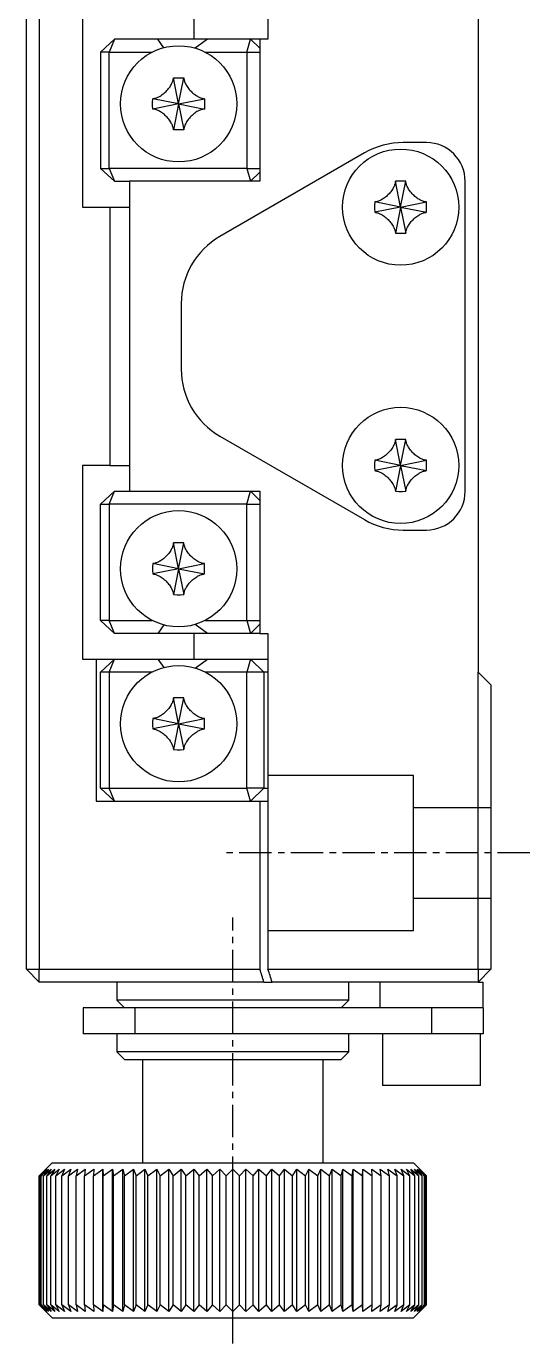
# Model space of a CAD drawing. Extents: x 81 to 407, y 46 to 311.
# Drawn here: x 274.3 to 293.8, y 125.7 to 176.7 of the extents above; entities that cross this region are included whole.
import ezdxf

# ---------------------------------------------------------------- set-up
doc = ezdxf.new("R2010")
doc.units = 0
doc.linetypes.add('CENTER', pattern=[2, 1.25, -0.25, 0.25, -0.25])
doc.layers.get('0').update_dxf_attribs({"linetype": 'CONTINUOUS'})
doc.layers.add('CENTER', color=1, linetype='CENTER')

msp = doc.modelspace()

# ---------------------------------------------------------------- linework, layer by layer
at = {"color": 7, "linetype": 'CONTINUOUS'}
for p, q in [((274.311, 140.192), (274.311, 189.192)), ((274.811, 189.192), (274.811, 140.192)), ((283.671, 189.192), (283.671, 176.192)), ((291.811, 177.692), (291.811, 151.692)), ((276.491, 177.192), (276.491, 169.692)), ((280.811, 176.192), (280.811, 177.192)), ((277.725, 176.192), (277.185, 175.692)), ((277.725, 176.192), (277.52, 175.692)), ((279.399, 176.192), (277.725, 176.192)), ((281.325, 176.192), (279.399, 176.192)), ((279.633, 175.866), (279.399, 176.192)), ((281.325, 176.192), (280.85, 175.848)), ((282.992, 176.192), (281.325, 176.192)), ((282.854, 175.692), (282.992, 176.192)), ((283.356, 176.192), (282.992, 176.192)), ((283.356, 175.841), (282.992, 176.192)), ((283.671, 176.192), (283.356, 176.192)), ((283.356, 176.192), (283.356, 170.692)), ((277.52, 175.692), (277.185, 175.692)), ((277.185, 175.692), (277.185, 171.192)), ((277.52, 175.692), (279.18, 175.692)), ((277.52, 171.192), (277.52, 175.692)), ((281.241, 175.692), (282.854, 175.692)), ((282.854, 175.692), (283.356, 175.692)), ((282.854, 175.692), (282.854, 171.192)), ((279.902, 174.394), (279.92, 174.424)), ((279.92, 174.424), (279.936, 174.455)), ((279.936, 174.455), (279.952, 174.486)), ((279.952, 174.486), (279.966, 174.517)), ((279.966, 174.517), (279.977, 174.545)), ((279.977, 174.545), (279.986, 174.574)), ((279.986, 174.574), (279.995, 174.603)), ((279.995, 174.603), (280, 174.626)), ((280, 174.626), (280.005, 174.648)), ((280.005, 174.648), (280.008, 174.671)), ((280.008, 174.671), (280.01, 174.693)), ((280.01, 174.693), (280.148, 174.698)), ((280.211, 173.692), (280.01, 174.693)), ((280.148, 174.698), (280.279, 174.698)), ((280.211, 173.692), (280.411, 174.693)), ((280.279, 174.698), (280.411, 174.693)), ((280.411, 174.693), (280.414, 174.665)), ((280.414, 174.665), (280.419, 174.636)), ((280.419, 174.636), (280.425, 174.607)), ((280.425, 174.607), (280.433, 174.579)), ((280.433, 174.579), (280.443, 174.551)), ((280.443, 174.551), (280.453, 174.523)), ((280.453, 174.523), (280.467, 174.492)), ((280.467, 174.492), (280.481, 174.462)), ((280.481, 174.462), (280.497, 174.432)), ((280.497, 174.432), (280.514, 174.402)), ((279.295, 173.907), (279.324, 173.915)), ((279.324, 173.915), (279.352, 173.924)), ((279.352, 173.924), (279.38, 173.935)), ((279.38, 173.935), (279.411, 173.948)), ((279.411, 173.948), (279.441, 173.963)), ((279.441, 173.963), (279.471, 173.978)), ((279.471, 173.978), (279.5, 173.995)), ((279.5, 173.995), (279.54, 174.02)), ((279.54, 174.02), (279.578, 174.047)), ((279.578, 174.047), (279.615, 174.075)), ((279.615, 174.075), (279.653, 174.106)), ((279.653, 174.106), (279.69, 174.139)), ((279.69, 174.139), (279.725, 174.173)), ((279.725, 174.173), (279.76, 174.208)), ((279.76, 174.208), (279.792, 174.245)), ((279.792, 174.245), (279.823, 174.282)), ((279.823, 174.282), (279.851, 174.318)), ((279.851, 174.318), (279.877, 174.356)), ((279.877, 174.356), (279.902, 174.394)), ((280.514, 174.402), (280.539, 174.363)), ((280.539, 174.363), (280.566, 174.325)), ((280.566, 174.325), (280.594, 174.287)), ((280.594, 174.287), (280.625, 174.249)), ((280.625, 174.249), (280.657, 174.213)), ((280.657, 174.213), (280.691, 174.177)), ((280.691, 174.177), (280.727, 174.143)), ((280.727, 174.143), (280.763, 174.11)), ((280.763, 174.11), (280.801, 174.079)), ((280.801, 174.079), (280.837, 174.051)), ((280.837, 174.051), (280.874, 174.025)), ((280.874, 174.025), (280.913, 174)), ((280.913, 174), (280.943, 173.983)), ((280.943, 173.983), (280.973, 173.966)), ((280.973, 173.966), (281.004, 173.951)), ((281.004, 173.951), (281.036, 173.937)), ((281.036, 173.937), (281.064, 173.926)), ((281.064, 173.926), (281.093, 173.916)), ((281.093, 173.916), (281.122, 173.908)), ((279.204, 173.761), (279.209, 173.892)), ((279.204, 173.629), (279.204, 173.761)), ((279.209, 173.492), (279.204, 173.629)), ((279.209, 173.892), (279.238, 173.895)), ((280.211, 173.692), (279.209, 173.892)), ((280.211, 173.692), (279.209, 173.492)), ((279.232, 173.489), (279.209, 173.492)), ((279.255, 173.486), (279.232, 173.489)), ((279.238, 173.895), (279.267, 173.9)), ((279.277, 173.482), (279.255, 173.486)), ((279.267, 173.9), (279.295, 173.907)), ((279.3, 173.476), (279.277, 173.482)), ((279.328, 173.468), (279.3, 173.476)), ((279.357, 173.458), (279.328, 173.468)), ((279.385, 173.447), (279.357, 173.458)), ((279.417, 173.433), (279.385, 173.447)), ((279.448, 173.418), (279.417, 173.433)), ((279.479, 173.401), (279.448, 173.418)), ((279.509, 173.384), (279.479, 173.401)), ((280.211, 173.692), (280.01, 172.691)), ((280.211, 173.692), (281.212, 173.892)), ((280.211, 173.692), (281.212, 173.492)), ((280.211, 173.692), (280.411, 172.691)), ((280.95, 173.406), (280.921, 173.389)), ((280.98, 173.421), (280.95, 173.406)), ((281.011, 173.436), (280.98, 173.421)), ((281.042, 173.449), (281.011, 173.436)), ((281.069, 173.46), (281.042, 173.449)), ((281.097, 173.469), (281.069, 173.46)), ((281.126, 173.477), (281.097, 173.469)), ((281.122, 173.908), (281.144, 173.902)), ((281.154, 173.484), (281.126, 173.477)), ((281.144, 173.902), (281.167, 173.898)), ((281.183, 173.489), (281.154, 173.484)), ((281.167, 173.898), (281.189, 173.895)), ((281.212, 173.492), (281.183, 173.489)), ((281.189, 173.895), (281.212, 173.892)), ((281.212, 173.892), (281.217, 173.755)), ((281.217, 173.623), (281.212, 173.492)), ((281.217, 173.755), (281.217, 173.623)), ((279.547, 173.359), (279.509, 173.384)), ((279.584, 173.333), (279.547, 173.359)), ((279.62, 173.305), (279.584, 173.333)), ((279.658, 173.274), (279.62, 173.305)), ((279.695, 173.241), (279.658, 173.274)), ((279.73, 173.207), (279.695, 173.241)), ((279.764, 173.171), (279.73, 173.207)), ((279.796, 173.135), (279.764, 173.171)), ((279.827, 173.097), (279.796, 173.135)), ((279.856, 173.059), (279.827, 173.097)), ((279.882, 173.021), (279.856, 173.059)), ((279.907, 172.982), (279.882, 173.021)), ((279.924, 172.952), (279.907, 172.982)), ((279.94, 172.922), (279.924, 172.952)), ((279.955, 172.892), (279.94, 172.922)), ((279.968, 172.861), (279.955, 172.892)), ((280.47, 172.898), (280.456, 172.867)), ((280.485, 172.929), (280.47, 172.898)), ((280.501, 172.96), (280.485, 172.929)), ((280.519, 172.99), (280.501, 172.96)), ((280.544, 173.028), (280.519, 172.99)), ((280.57, 173.066), (280.544, 173.028)), ((280.598, 173.102), (280.57, 173.066)), ((280.629, 173.139), (280.598, 173.102)), ((280.662, 173.176), (280.629, 173.139)), ((280.696, 173.211), (280.662, 173.176)), ((280.731, 173.245), (280.696, 173.211)), ((280.768, 173.278), (280.731, 173.245)), ((280.806, 173.309), (280.768, 173.278)), ((280.843, 173.337), (280.806, 173.309)), ((280.882, 173.364), (280.843, 173.337)), ((280.921, 173.389), (280.882, 173.364)), ((279.978, 172.833), (279.968, 172.861)), ((279.988, 172.805), (279.978, 172.833)), ((279.996, 172.777), (279.988, 172.805)), ((280.002, 172.748), (279.996, 172.777)), ((280.007, 172.719), (280.002, 172.748)), ((280.01, 172.691), (280.007, 172.719)), ((280.142, 172.686), (280.01, 172.691)), ((280.274, 172.686), (280.142, 172.686)), ((280.411, 172.691), (280.274, 172.686)), ((280.413, 172.713), (280.411, 172.691)), ((280.417, 172.736), (280.413, 172.713)), ((280.421, 172.758), (280.417, 172.736)), ((280.427, 172.781), (280.421, 172.758)), ((280.435, 172.81), (280.427, 172.781)), ((280.445, 172.839), (280.435, 172.81)), ((280.456, 172.867), (280.445, 172.839)), ((289.811, 172.192), (288.909, 172.192)), ((287.409, 171.79), (281.811, 168.558)), ((277.185, 171.192), (277.52, 171.192)), ((277.185, 171.192), (277.725, 170.692)), ((282.854, 171.192), (277.52, 171.192)), ((277.52, 171.192), (277.725, 170.692)), ((282.854, 171.192), (282.992, 170.692)), ((282.854, 171.192), (283.356, 171.192)), ((282.992, 170.692), (283.356, 171.043)), ((277.725, 170.692), (278.311, 170.692)), ((278.311, 170.692), (278.311, 158.692)), ((283.356, 170.692), (278.311, 170.692)), ((288.482, 170.363), (288.456, 170.325)), ((288.507, 170.402), (288.482, 170.363)), ((288.524, 170.432), (288.507, 170.402)), ((288.54, 170.462), (288.524, 170.432)), ((288.555, 170.492), (288.54, 170.462)), ((288.568, 170.523), (288.555, 170.492)), ((288.578, 170.551), (288.568, 170.523)), ((288.588, 170.579), (288.578, 170.551)), ((288.596, 170.607), (288.588, 170.579)), ((288.602, 170.636), (288.596, 170.607)), ((288.607, 170.665), (288.602, 170.636)), ((288.61, 170.693), (288.607, 170.665)), ((288.742, 170.698), (288.61, 170.693)), ((288.811, 169.692), (288.61, 170.693)), ((288.874, 170.698), (288.742, 170.698)), ((288.811, 169.692), (289.011, 170.693)), ((289.011, 170.693), (288.874, 170.698)), ((289.013, 170.671), (289.011, 170.693)), ((289.017, 170.648), (289.013, 170.671)), ((289.021, 170.626), (289.017, 170.648)), ((289.027, 170.603), (289.021, 170.626)), ((289.035, 170.574), (289.027, 170.603)), ((289.045, 170.545), (289.035, 170.574)), ((289.056, 170.517), (289.045, 170.545)), ((289.07, 170.486), (289.056, 170.517)), ((289.085, 170.455), (289.07, 170.486)), ((289.101, 170.424), (289.085, 170.455)), ((289.119, 170.394), (289.101, 170.424)), ((289.144, 170.356), (289.119, 170.394)), ((289.17, 170.318), (289.144, 170.356)), ((291.311, 158.692), (291.311, 170.692)), ((287.809, 169.892), (287.804, 169.755)), ((287.832, 169.895), (287.809, 169.892)), ((288.811, 169.692), (287.809, 169.892)), ((287.855, 169.898), (287.832, 169.895)), ((287.877, 169.902), (287.855, 169.898)), ((287.9, 169.908), (287.877, 169.902)), ((287.928, 169.916), (287.9, 169.908)), ((287.957, 169.926), (287.928, 169.916)), ((287.985, 169.937), (287.957, 169.926)), ((288.017, 169.951), (287.985, 169.937)), ((288.048, 169.966), (288.017, 169.951)), ((288.079, 169.983), (288.048, 169.966)), ((288.109, 170), (288.079, 169.983)), ((288.147, 170.025), (288.109, 170)), ((288.184, 170.051), (288.147, 170.025)), ((288.22, 170.079), (288.184, 170.051)), ((288.258, 170.11), (288.22, 170.079)), ((288.295, 170.143), (288.258, 170.11)), ((288.33, 170.177), (288.295, 170.143)), ((288.364, 170.213), (288.33, 170.177)), ((288.396, 170.249), (288.364, 170.213)), ((288.427, 170.287), (288.396, 170.249)), ((288.456, 170.325), (288.427, 170.287)), ((288.811, 169.692), (289.812, 169.892)), ((289.198, 170.282), (289.17, 170.318)), ((289.229, 170.245), (289.198, 170.282)), ((289.262, 170.208), (289.229, 170.245)), ((289.296, 170.173), (289.262, 170.208)), ((289.331, 170.139), (289.296, 170.173)), ((289.368, 170.106), (289.331, 170.139)), ((289.406, 170.075), (289.368, 170.106)), ((289.443, 170.047), (289.406, 170.075)), ((289.482, 170.02), (289.443, 170.047)), ((289.521, 169.995), (289.482, 170.02)), ((289.55, 169.978), (289.521, 169.995)), ((289.58, 169.963), (289.55, 169.978)), ((289.611, 169.948), (289.58, 169.963)), ((289.642, 169.935), (289.611, 169.948)), ((289.669, 169.924), (289.642, 169.935)), ((289.697, 169.915), (289.669, 169.924)), ((289.726, 169.907), (289.697, 169.915)), ((289.754, 169.9), (289.726, 169.907)), ((289.783, 169.895), (289.754, 169.9)), ((289.812, 169.892), (289.783, 169.895)), ((289.817, 169.761), (289.812, 169.892)), ((276.491, 169.692), (277.551, 169.692)), ((277.551, 169.692), (277.551, 159.692)), ((277.551, 169.692), (278.311, 169.692)), ((287.804, 169.755), (287.804, 169.623)), ((287.804, 169.623), (287.809, 169.492)), ((288.811, 169.692), (287.809, 169.492)), ((287.809, 169.492), (287.838, 169.489)), ((287.838, 169.489), (287.867, 169.484)), ((287.867, 169.484), (287.895, 169.477)), ((287.895, 169.477), (287.924, 169.469)), ((287.924, 169.469), (287.952, 169.46)), ((287.952, 169.46), (287.98, 169.449)), ((287.98, 169.449), (288.011, 169.436)), ((288.011, 169.436), (288.041, 169.421)), ((288.041, 169.421), (288.071, 169.406)), ((288.071, 169.406), (288.1, 169.389)), ((288.1, 169.389), (288.14, 169.364)), ((288.14, 169.364), (288.178, 169.337)), ((288.178, 169.337), (288.215, 169.309)), ((288.811, 169.692), (288.61, 168.691)), ((288.811, 169.692), (289.812, 169.492)), ((288.811, 169.692), (289.011, 168.691)), ((289.401, 169.305), (289.437, 169.333)), ((289.437, 169.333), (289.474, 169.359)), ((289.474, 169.359), (289.513, 169.384)), ((289.513, 169.384), (289.543, 169.401)), ((289.543, 169.401), (289.573, 169.418)), ((289.573, 169.418), (289.604, 169.433)), ((289.604, 169.433), (289.636, 169.447)), ((289.636, 169.447), (289.664, 169.458)), ((289.664, 169.458), (289.693, 169.468)), ((289.693, 169.468), (289.722, 169.476)), ((289.722, 169.476), (289.744, 169.482)), ((289.744, 169.482), (289.767, 169.486)), ((289.767, 169.486), (289.789, 169.489)), ((289.789, 169.489), (289.812, 169.492)), ((289.812, 169.492), (289.817, 169.629)), ((289.817, 169.629), (289.817, 169.761)), ((288.215, 169.309), (288.253, 169.278)), ((288.253, 169.278), (288.29, 169.245)), ((288.29, 169.245), (288.325, 169.211)), ((288.325, 169.211), (288.36, 169.176)), ((288.36, 169.176), (288.392, 169.139)), ((288.392, 169.139), (288.423, 169.102)), ((288.423, 169.102), (288.451, 169.066)), ((288.451, 169.066), (288.477, 169.028)), ((288.477, 169.028), (288.502, 168.99)), ((288.502, 168.99), (288.52, 168.96)), ((288.52, 168.96), (288.536, 168.929)), ((288.536, 168.929), (288.552, 168.898)), ((288.552, 168.898), (288.566, 168.867)), ((288.566, 168.867), (288.577, 168.839)), ((288.577, 168.839), (288.586, 168.81)), ((289.033, 168.805), (289.043, 168.833)), ((289.043, 168.833), (289.053, 168.861)), ((289.053, 168.861), (289.067, 168.892)), ((289.067, 168.892), (289.081, 168.922)), ((289.081, 168.922), (289.097, 168.952)), ((289.097, 168.952), (289.114, 168.982)), ((289.114, 168.982), (289.139, 169.021)), ((289.139, 169.021), (289.166, 169.059)), ((289.166, 169.059), (289.194, 169.097)), ((289.194, 169.097), (289.225, 169.135)), ((289.225, 169.135), (289.257, 169.171)), ((289.257, 169.171), (289.291, 169.207)), ((289.291, 169.207), (289.327, 169.241)), ((289.327, 169.241), (289.363, 169.274)), ((289.363, 169.274), (289.401, 169.305)), ((288.586, 168.81), (288.595, 168.781)), ((288.595, 168.781), (288.6, 168.758)), ((288.6, 168.758), (288.605, 168.736)), ((288.605, 168.736), (288.608, 168.713)), ((288.608, 168.713), (288.61, 168.691)), ((288.61, 168.691), (288.748, 168.686)), ((288.748, 168.686), (288.879, 168.686)), ((288.879, 168.686), (289.011, 168.691)), ((289.011, 168.691), (289.014, 168.719)), ((289.014, 168.719), (289.019, 168.748)), ((289.019, 168.748), (289.025, 168.777)), ((289.025, 168.777), (289.033, 168.805)), ((280.311, 165.96), (280.311, 163.424)), ((281.811, 160.826), (287.409, 157.594)), ((288.607, 160.665), (288.602, 160.636)), ((288.61, 160.693), (288.607, 160.665)), ((288.742, 160.698), (288.61, 160.693)), ((288.811, 159.692), (288.61, 160.693)), ((288.874, 160.698), (288.742, 160.698)), ((288.811, 159.692), (289.011, 160.693)), ((289.011, 160.693), (288.874, 160.698)), ((289.013, 160.671), (289.011, 160.693)), ((289.017, 160.648), (289.013, 160.671)), ((288.295, 160.143), (288.258, 160.11)), ((288.33, 160.177), (288.295, 160.143)), ((288.364, 160.213), (288.33, 160.177)), ((288.396, 160.249), (288.364, 160.213)), ((288.427, 160.287), (288.396, 160.249)), ((288.456, 160.325), (288.427, 160.287)), ((288.482, 160.363), (288.456, 160.325)), ((288.507, 160.402), (288.482, 160.363)), ((288.524, 160.432), (288.507, 160.402)), ((288.54, 160.462), (288.524, 160.432)), ((288.555, 160.492), (288.54, 160.462)), ((288.568, 160.523), (288.555, 160.492)), ((288.578, 160.551), (288.568, 160.523)), ((288.588, 160.579), (288.578, 160.551)), ((288.596, 160.607), (288.588, 160.579)), ((288.602, 160.636), (288.596, 160.607)), ((289.021, 160.626), (289.017, 160.648)), ((289.027, 160.603), (289.021, 160.626)), ((289.035, 160.574), (289.027, 160.603)), ((289.045, 160.545), (289.035, 160.574)), ((289.056, 160.517), (289.045, 160.545)), ((289.07, 160.486), (289.056, 160.517)), ((289.085, 160.455), (289.07, 160.486)), ((289.101, 160.424), (289.085, 160.455)), ((289.119, 160.394), (289.101, 160.424)), ((289.144, 160.356), (289.119, 160.394)), ((289.17, 160.318), (289.144, 160.356)), ((289.198, 160.282), (289.17, 160.318)), ((289.229, 160.245), (289.198, 160.282)), ((289.262, 160.208), (289.229, 160.245)), ((289.296, 160.173), (289.262, 160.208)), ((289.331, 160.139), (289.296, 160.173)), ((276.491, 159.692), (276.491, 152.192)), ((277.551, 159.692), (276.491, 159.692)), ((277.551, 159.692), (278.311, 159.692)), ((287.809, 159.892), (287.804, 159.755)), ((287.804, 159.755), (287.804, 159.623)), ((287.832, 159.895), (287.809, 159.892)), ((288.811, 159.692), (287.809, 159.892)), ((288.811, 159.692), (287.809, 159.492)), ((287.855, 159.898), (287.832, 159.895)), ((287.877, 159.902), (287.855, 159.898)), ((287.9, 159.908), (287.877, 159.902)), ((287.928, 159.916), (287.9, 159.908)), ((287.957, 159.926), (287.928, 159.916)), ((287.985, 159.937), (287.957, 159.926)), ((288.017, 159.951), (287.985, 159.937)), ((288.048, 159.966), (288.017, 159.951)), ((288.079, 159.983), (288.048, 159.966)), ((288.109, 160), (288.079, 159.983)), ((288.147, 160.025), (288.109, 160)), ((288.184, 160.051), (288.147, 160.025)), ((288.22, 160.079), (288.184, 160.051)), ((288.258, 160.11), (288.22, 160.079)), ((288.811, 159.692), (288.61, 158.691)), ((288.811, 159.692), (289.812, 159.892)), ((288.811, 159.692), (289.812, 159.492)), ((288.811, 159.692), (289.011, 158.691)), ((289.368, 160.106), (289.331, 160.139)), ((289.406, 160.075), (289.368, 160.106)), ((289.443, 160.047), (289.406, 160.075)), ((289.482, 160.02), (289.443, 160.047)), ((289.521, 159.995), (289.482, 160.02)), ((289.55, 159.978), (289.521, 159.995)), ((289.58, 159.963), (289.55, 159.978)), ((289.611, 159.948), (289.58, 159.963)), ((289.642, 159.935), (289.611, 159.948)), ((289.669, 159.924), (289.642, 159.935)), ((289.697, 159.915), (289.669, 159.924)), ((289.726, 159.907), (289.697, 159.915)), ((289.754, 159.9), (289.726, 159.907)), ((289.783, 159.895), (289.754, 159.9)), ((289.812, 159.892), (289.783, 159.895)), ((289.817, 159.761), (289.812, 159.892)), ((289.817, 159.629), (289.817, 159.761)), ((287.804, 159.623), (287.809, 159.492)), ((287.809, 159.492), (287.838, 159.489)), ((287.838, 159.489), (287.867, 159.484)), ((287.867, 159.484), (287.895, 159.477)), ((287.895, 159.477), (287.924, 159.469)), ((287.924, 159.469), (287.952, 159.46)), ((287.952, 159.46), (287.98, 159.449)), ((287.98, 159.449), (288.011, 159.436)), ((288.011, 159.436), (288.041, 159.421)), ((288.041, 159.421), (288.071, 159.406)), ((288.071, 159.406), (288.1, 159.389)), ((288.1, 159.389), (288.14, 159.364)), ((288.14, 159.364), (288.178, 159.337)), ((288.178, 159.337), (288.215, 159.309)), ((288.215, 159.309), (288.253, 159.278)), ((288.253, 159.278), (288.29, 159.245)), ((288.29, 159.245), (288.325, 159.211)), ((288.325, 159.211), (288.36, 159.176)), ((288.36, 159.176), (288.392, 159.139)), ((288.392, 159.139), (288.423, 159.102)), ((289.194, 159.097), (289.225, 159.135)), ((289.225, 159.135), (289.257, 159.171)), ((289.257, 159.171), (289.291, 159.207)), ((289.291, 159.207), (289.327, 159.241)), ((289.327, 159.241), (289.363, 159.274)), ((289.363, 159.274), (289.401, 159.305)), ((289.401, 159.305), (289.437, 159.333)), ((289.437, 159.333), (289.474, 159.359)), ((289.474, 159.359), (289.513, 159.384)), ((289.513, 159.384), (289.543, 159.401)), ((289.543, 159.401), (289.573, 159.418)), ((289.573, 159.418), (289.604, 159.433)), ((289.604, 159.433), (289.636, 159.447)), ((289.636, 159.447), (289.664, 159.458)), ((289.664, 159.458), (289.693, 159.468)), ((289.693, 159.468), (289.722, 159.476)), ((289.722, 159.476), (289.744, 159.482)), ((289.744, 159.482), (289.767, 159.486)), ((289.767, 159.486), (289.789, 159.489)), ((289.789, 159.489), (289.812, 159.492)), ((289.812, 159.492), (289.817, 159.629)), ((277.185, 158.192), (277.725, 158.692)), ((277.52, 158.192), (277.725, 158.692)), ((277.725, 158.692), (278.311, 158.692)), ((278.311, 158.692), (283.356, 158.692)), ((282.854, 158.192), (282.992, 158.692)), ((282.992, 158.692), (283.356, 158.341)), ((283.356, 158.692), (283.356, 153.192)), ((288.423, 159.102), (288.451, 159.066)), ((288.451, 159.066), (288.477, 159.028)), ((288.477, 159.028), (288.502, 158.99)), ((288.502, 158.99), (288.52, 158.96)), ((288.52, 158.96), (288.536, 158.929)), ((288.536, 158.929), (288.552, 158.898)), ((288.552, 158.898), (288.566, 158.867)), ((288.566, 158.867), (288.577, 158.839)), ((288.577, 158.839), (288.586, 158.81)), ((288.586, 158.81), (288.595, 158.781)), ((288.595, 158.781), (288.6, 158.758)), ((288.6, 158.758), (288.605, 158.736)), ((288.605, 158.736), (288.608, 158.713)), ((288.608, 158.713), (288.61, 158.691)), ((288.61, 158.691), (288.748, 158.686)), ((288.748, 158.686), (288.879, 158.686)), ((288.879, 158.686), (289.011, 158.691)), ((289.011, 158.691), (289.014, 158.719)), ((289.014, 158.719), (289.019, 158.748)), ((289.019, 158.748), (289.025, 158.777)), ((289.025, 158.777), (289.033, 158.805)), ((289.033, 158.805), (289.043, 158.833)), ((289.043, 158.833), (289.053, 158.861)), ((289.053, 158.861), (289.067, 158.892)), ((289.067, 158.892), (289.081, 158.922)), ((289.081, 158.922), (289.097, 158.952)), ((289.097, 158.952), (289.114, 158.982)), ((289.114, 158.982), (289.139, 159.021)), ((289.139, 159.021), (289.166, 159.059)), ((289.166, 159.059), (289.194, 159.097)), ((277.185, 153.692), (277.185, 158.192)), ((277.185, 158.192), (277.52, 158.192)), ((277.52, 158.192), (277.52, 153.692)), ((282.854, 158.192), (277.52, 158.192)), ((282.854, 153.692), (282.854, 158.192)), ((282.854, 158.192), (283.356, 158.192)), ((288.909, 157.192), (289.811, 157.192)), ((279.988, 156.579), (279.978, 156.551)), ((279.996, 156.607), (279.988, 156.579)), ((280.002, 156.636), (279.996, 156.607)), ((280.007, 156.665), (280.002, 156.636)), ((280.01, 156.693), (280.007, 156.665)), ((280.142, 156.698), (280.01, 156.693)), ((280.211, 155.692), (280.01, 156.693)), ((280.274, 156.698), (280.142, 156.698)), ((280.211, 155.692), (280.411, 156.693)), ((280.411, 156.693), (280.274, 156.698)), ((280.413, 156.671), (280.411, 156.693)), ((280.417, 156.648), (280.413, 156.671)), ((280.421, 156.626), (280.417, 156.648)), ((280.427, 156.603), (280.421, 156.626)), ((280.435, 156.574), (280.427, 156.603)), ((280.445, 156.545), (280.435, 156.574)), ((279.62, 156.079), (279.584, 156.051)), ((279.658, 156.11), (279.62, 156.079)), ((279.695, 156.143), (279.658, 156.11)), ((279.73, 156.177), (279.695, 156.143)), ((279.764, 156.213), (279.73, 156.177)), ((279.796, 156.249), (279.764, 156.213)), ((279.827, 156.287), (279.796, 156.249)), ((279.856, 156.325), (279.827, 156.287)), ((279.882, 156.363), (279.856, 156.325)), ((279.907, 156.402), (279.882, 156.363)), ((279.924, 156.432), (279.907, 156.402)), ((279.94, 156.462), (279.924, 156.432)), ((279.955, 156.492), (279.94, 156.462)), ((279.968, 156.523), (279.955, 156.492)), ((279.978, 156.551), (279.968, 156.523)), ((280.456, 156.517), (280.445, 156.545)), ((280.47, 156.486), (280.456, 156.517)), ((280.485, 156.455), (280.47, 156.486)), ((280.501, 156.424), (280.485, 156.455)), ((280.519, 156.394), (280.501, 156.424)), ((280.544, 156.356), (280.519, 156.394)), ((280.57, 156.318), (280.544, 156.356)), ((280.598, 156.282), (280.57, 156.318)), ((280.629, 156.245), (280.598, 156.282)), ((280.662, 156.208), (280.629, 156.245)), ((280.696, 156.173), (280.662, 156.208)), ((280.731, 156.139), (280.696, 156.173)), ((280.768, 156.106), (280.731, 156.139)), ((280.806, 156.075), (280.768, 156.106)), ((280.843, 156.047), (280.806, 156.075)), ((279.209, 155.892), (279.204, 155.755)), ((279.204, 155.755), (279.204, 155.623)), ((279.204, 155.623), (279.209, 155.492)), ((279.232, 155.895), (279.209, 155.892)), ((280.211, 155.692), (279.209, 155.892)), ((280.211, 155.692), (279.209, 155.492)), ((279.255, 155.898), (279.232, 155.895)), ((279.277, 155.902), (279.255, 155.898)), ((279.3, 155.908), (279.277, 155.902)), ((279.328, 155.916), (279.3, 155.908)), ((279.357, 155.926), (279.328, 155.916)), ((279.385, 155.937), (279.357, 155.926)), ((279.417, 155.951), (279.385, 155.937)), ((279.448, 155.966), (279.417, 155.951)), ((279.479, 155.983), (279.448, 155.966)), ((279.509, 156), (279.479, 155.983)), ((279.547, 156.025), (279.509, 156)), ((279.584, 156.051), (279.547, 156.025)), ((280.211, 155.692), (280.01, 154.691)), ((280.211, 155.692), (281.212, 155.892)), ((280.211, 155.692), (281.212, 155.492)), ((280.211, 155.692), (280.411, 154.691)), ((280.882, 156.02), (280.843, 156.047)), ((280.921, 155.995), (280.882, 156.02)), ((280.95, 155.978), (280.921, 155.995)), ((280.98, 155.963), (280.95, 155.978)), ((281.011, 155.948), (280.98, 155.963)), ((281.042, 155.935), (281.011, 155.948)), ((281.069, 155.924), (281.042, 155.935)), ((281.097, 155.915), (281.069, 155.924)), ((281.126, 155.907), (281.097, 155.915)), ((281.154, 155.9), (281.126, 155.907)), ((281.183, 155.895), (281.154, 155.9)), ((281.212, 155.892), (281.183, 155.895)), ((281.217, 155.761), (281.212, 155.892)), ((281.212, 155.492), (281.217, 155.629)), ((281.217, 155.629), (281.217, 155.761)), ((279.209, 155.492), (279.238, 155.489)), ((279.238, 155.489), (279.267, 155.484)), ((279.267, 155.484), (279.295, 155.477)), ((279.295, 155.477), (279.324, 155.469)), ((279.324, 155.469), (279.352, 155.46)), ((279.352, 155.46), (279.38, 155.449)), ((279.38, 155.449), (279.411, 155.436)), ((279.411, 155.436), (279.441, 155.421)), ((279.441, 155.421), (279.471, 155.406)), ((279.471, 155.406), (279.5, 155.389)), ((279.5, 155.389), (279.54, 155.364)), ((279.54, 155.364), (279.578, 155.337)), ((279.578, 155.337), (279.615, 155.309)), ((279.615, 155.309), (279.653, 155.278)), ((279.653, 155.278), (279.69, 155.245)), ((279.69, 155.245), (279.725, 155.211)), ((279.725, 155.211), (279.76, 155.176)), ((279.76, 155.176), (279.792, 155.139)), ((279.792, 155.139), (279.823, 155.102)), ((279.823, 155.102), (279.851, 155.066)), ((279.851, 155.066), (279.877, 155.028)), ((280.539, 155.021), (280.566, 155.059)), ((280.566, 155.059), (280.594, 155.097)), ((280.594, 155.097), (280.625, 155.135)), ((280.625, 155.135), (280.657, 155.171)), ((280.657, 155.171), (280.691, 155.207)), ((280.691, 155.207), (280.727, 155.241)), ((280.727, 155.241), (280.763, 155.274)), ((280.763, 155.274), (280.801, 155.305)), ((280.801, 155.305), (280.837, 155.333)), ((280.837, 155.333), (280.874, 155.359)), ((280.874, 155.359), (280.913, 155.384)), ((280.913, 155.384), (280.943, 155.401)), ((280.943, 155.401), (280.973, 155.418)), ((280.973, 155.418), (281.004, 155.433)), ((281.004, 155.433), (281.036, 155.447)), ((281.036, 155.447), (281.064, 155.458)), ((281.064, 155.458), (281.093, 155.468)), ((281.093, 155.468), (281.122, 155.476)), ((281.122, 155.476), (281.144, 155.482)), ((281.144, 155.482), (281.167, 155.486)), ((281.167, 155.486), (281.189, 155.489)), ((281.189, 155.489), (281.212, 155.492)), ((279.877, 155.028), (279.902, 154.99)), ((279.902, 154.99), (279.92, 154.96)), ((279.92, 154.96), (279.936, 154.929)), ((279.936, 154.929), (279.952, 154.898)), ((279.952, 154.898), (279.966, 154.867)), ((279.966, 154.867), (279.977, 154.839)), ((279.977, 154.839), (279.986, 154.81)), ((279.986, 154.81), (279.995, 154.781)), ((279.995, 154.781), (280, 154.758)), ((280, 154.758), (280.005, 154.736)), ((280.005, 154.736), (280.008, 154.713)), ((280.008, 154.713), (280.01, 154.691)), ((280.01, 154.691), (280.148, 154.686)), ((280.148, 154.686), (280.279, 154.686)), ((280.279, 154.686), (280.411, 154.691)), ((280.411, 154.691), (280.414, 154.719)), ((280.414, 154.719), (280.419, 154.748)), ((280.419, 154.748), (280.425, 154.777)), ((280.425, 154.777), (280.433, 154.805)), ((280.433, 154.805), (280.443, 154.833)), ((280.443, 154.833), (280.453, 154.861)), ((280.453, 154.861), (280.467, 154.892)), ((280.467, 154.892), (280.481, 154.922)), ((280.481, 154.922), (280.497, 154.952)), ((280.497, 154.952), (280.514, 154.982)), ((280.514, 154.982), (280.539, 155.021)), ((277.725, 153.192), (277.185, 153.692)), ((277.52, 153.692), (277.185, 153.692)), ((277.725, 153.192), (277.52, 153.692)), ((277.52, 153.692), (279.18, 153.692)), ((279.633, 153.517), (279.399, 153.192)), ((281.325, 153.192), (280.85, 153.536)), ((281.241, 153.692), (282.854, 153.692)), ((282.854, 153.692), (282.992, 153.192)), ((282.854, 153.692), (283.356, 153.692)), ((283.356, 153.543), (282.992, 153.192)), ((279.399, 153.192), (277.725, 153.192)), ((281.325, 153.192), (279.399, 153.192)), ((280.811, 152.192), (280.811, 153.192)), ((282.992, 153.192), (281.325, 153.192)), ((283.356, 153.192), (282.992, 153.192)), ((283.356, 153.192), (283.671, 153.192)), ((283.671, 153.192), (283.671, 140.192)), ((276.491, 152.192), (277.021, 152.192)), ((277.021, 152.192), (277.021, 146.692)), ((277.021, 152.192), (277.725, 152.192)), ((277.725, 152.192), (277.185, 151.692)), ((277.52, 151.692), (277.725, 152.192)), ((277.725, 152.192), (279.399, 152.192)), ((279.399, 152.192), (281.325, 152.192)), ((279.399, 152.192), (279.633, 151.866)), ((280.85, 151.848), (281.325, 152.192)), ((281.325, 152.192), (282.992, 152.192)), ((282.992, 152.192), (282.854, 151.692)), ((282.992, 152.192), (283.671, 152.192)), ((283.51, 151.692), (282.992, 152.192)), ((277.185, 147.192), (277.185, 151.692)), ((277.52, 151.692), (277.185, 151.692)), ((277.52, 151.692), (277.52, 147.192)), ((279.18, 151.692), (277.52, 151.692)), ((282.854, 151.692), (281.241, 151.692)), ((282.854, 147.192), (282.854, 151.692)), ((283.51, 151.692), (282.854, 151.692)), ((283.51, 151.692), (283.51, 147.192)), ((283.671, 151.692), (283.51, 151.692)), ((291.811, 140.192), (291.811, 151.692)), ((292.311, 151.192), (291.811, 151.692)), ((292.311, 151.192), (292.311, 140.192)), ((279.94, 150.462), (279.924, 150.432)), ((279.955, 150.492), (279.94, 150.462)), ((279.968, 150.523), (279.955, 150.492)), ((279.978, 150.551), (279.968, 150.523)), ((279.988, 150.579), (279.978, 150.551)), ((279.996, 150.607), (279.988, 150.579)), ((280.002, 150.636), (279.996, 150.607)), ((280.007, 150.665), (280.002, 150.636)), ((280.01, 150.693), (280.007, 150.665)), ((280.142, 150.698), (280.01, 150.693)), ((280.211, 149.692), (280.01, 150.693)), ((280.274, 150.698), (280.142, 150.698)), ((280.211, 149.692), (280.411, 150.693)), ((280.411, 150.693), (280.274, 150.698)), ((280.413, 150.671), (280.411, 150.693)), ((280.417, 150.648), (280.413, 150.671)), ((280.421, 150.626), (280.417, 150.648)), ((280.427, 150.603), (280.421, 150.626)), ((280.435, 150.574), (280.427, 150.603)), ((280.445, 150.545), (280.435, 150.574)), ((280.456, 150.517), (280.445, 150.545)), ((280.47, 150.486), (280.456, 150.517)), ((280.485, 150.455), (280.47, 150.486)), ((280.501, 150.424), (280.485, 150.455)), ((279.417, 149.951), (279.385, 149.937)), ((279.448, 149.966), (279.417, 149.951)), ((279.479, 149.983), (279.448, 149.966)), ((279.509, 150), (279.479, 149.983)), ((279.547, 150.025), (279.509, 150)), ((279.584, 150.051), (279.547, 150.025)), ((279.62, 150.079), (279.584, 150.051)), ((279.658, 150.11), (279.62, 150.079)), ((279.695, 150.143), (279.658, 150.11)), ((279.73, 150.177), (279.695, 150.143)), ((279.764, 150.213), (279.73, 150.177)), ((279.796, 150.249), (279.764, 150.213)), ((279.827, 150.287), (279.796, 150.249)), ((279.856, 150.325), (279.827, 150.287)), ((279.882, 150.363), (279.856, 150.325)), ((279.907, 150.402), (279.882, 150.363)), ((279.924, 150.432), (279.907, 150.402)), ((280.519, 150.394), (280.501, 150.424)), ((280.544, 150.356), (280.519, 150.394)), ((280.57, 150.318), (280.544, 150.356)), ((280.598, 150.282), (280.57, 150.318)), ((280.629, 150.245), (280.598, 150.282)), ((280.662, 150.208), (280.629, 150.245)), ((280.696, 150.173), (280.662, 150.208)), ((280.731, 150.139), (280.696, 150.173)), ((280.768, 150.106), (280.731, 150.139)), ((280.806, 150.075), (280.768, 150.106)), ((280.843, 150.047), (280.806, 150.075)), ((280.882, 150.02), (280.843, 150.047)), ((280.921, 149.995), (280.882, 150.02)), ((280.95, 149.978), (280.921, 149.995)), ((280.98, 149.963), (280.95, 149.978)), ((281.011, 149.948), (280.98, 149.963)), ((281.042, 149.935), (281.011, 149.948)), ((279.209, 149.892), (279.204, 149.755)), ((279.204, 149.755), (279.204, 149.623)), ((279.204, 149.623), (279.209, 149.492)), ((279.232, 149.895), (279.209, 149.892)), ((280.211, 149.692), (279.209, 149.892)), ((280.211, 149.692), (279.209, 149.492)), ((279.209, 149.492), (279.238, 149.489)), ((279.255, 149.898), (279.232, 149.895)), ((279.238, 149.489), (279.267, 149.484)), ((279.277, 149.902), (279.255, 149.898)), ((279.267, 149.484), (279.295, 149.477)), ((279.3, 149.908), (279.277, 149.902)), ((279.295, 149.477), (279.324, 149.469)), ((279.328, 149.916), (279.3, 149.908)), ((279.324, 149.469), (279.352, 149.46)), ((279.357, 149.926), (279.328, 149.916)), ((279.352, 149.46), (279.38, 149.449)), ((279.385, 149.937), (279.357, 149.926)), ((279.38, 149.449), (279.411, 149.436)), ((279.411, 149.436), (279.441, 149.421)), ((280.211, 149.692), (280.01, 148.691)), ((280.211, 149.692), (281.212, 149.892)), ((280.211, 149.692), (281.212, 149.492)), ((280.211, 149.692), (280.411, 148.691)), ((280.973, 149.418), (281.004, 149.433)), ((281.004, 149.433), (281.036, 149.447)), ((281.036, 149.447), (281.064, 149.458)), ((281.069, 149.924), (281.042, 149.935)), ((281.064, 149.458), (281.093, 149.468)), ((281.097, 149.915), (281.069, 149.924)), ((281.093, 149.468), (281.122, 149.476)), ((281.126, 149.907), (281.097, 149.915)), ((281.122, 149.476), (281.144, 149.482)), ((281.154, 149.9), (281.126, 149.907)), ((281.144, 149.482), (281.167, 149.486)), ((281.183, 149.895), (281.154, 149.9)), ((281.167, 149.486), (281.189, 149.489)), ((281.212, 149.892), (281.183, 149.895)), ((281.189, 149.489), (281.212, 149.492)), ((281.217, 149.761), (281.212, 149.892)), ((281.212, 149.492), (281.217, 149.629)), ((281.217, 149.629), (281.217, 149.761)), ((279.441, 149.421), (279.471, 149.406)), ((279.471, 149.406), (279.5, 149.389)), ((279.5, 149.389), (279.54, 149.364)), ((279.54, 149.364), (279.578, 149.337)), ((279.578, 149.337), (279.615, 149.309)), ((279.615, 149.309), (279.653, 149.278)), ((279.653, 149.278), (279.69, 149.245)), ((279.69, 149.245), (279.725, 149.211)), ((279.725, 149.211), (279.76, 149.176)), ((279.76, 149.176), (279.792, 149.139)), ((279.792, 149.139), (279.823, 149.102)), ((279.823, 149.102), (279.851, 149.066)), ((279.851, 149.066), (279.877, 149.028)), ((279.877, 149.028), (279.902, 148.99)), ((279.902, 148.99), (279.92, 148.96)), ((279.92, 148.96), (279.936, 148.929)), ((279.936, 148.929), (279.952, 148.898)), ((280.467, 148.892), (280.481, 148.922)), ((280.481, 148.922), (280.497, 148.952)), ((280.497, 148.952), (280.514, 148.982)), ((280.514, 148.982), (280.539, 149.021)), ((280.539, 149.021), (280.566, 149.059)), ((280.566, 149.059), (280.594, 149.097)), ((280.594, 149.097), (280.625, 149.135)), ((280.625, 149.135), (280.657, 149.171)), ((280.657, 149.171), (280.691, 149.207)), ((280.691, 149.207), (280.727, 149.241)), ((280.727, 149.241), (280.763, 149.274)), ((280.763, 149.274), (280.801, 149.305)), ((280.801, 149.305), (280.837, 149.333)), ((280.837, 149.333), (280.874, 149.359)), ((280.874, 149.359), (280.913, 149.384)), ((280.913, 149.384), (280.943, 149.401)), ((280.943, 149.401), (280.973, 149.418)), ((279.952, 148.898), (279.966, 148.867)), ((279.966, 148.867), (279.977, 148.839)), ((279.977, 148.839), (279.986, 148.81)), ((279.986, 148.81), (279.995, 148.781)), ((279.995, 148.781), (280, 148.758)), ((280, 148.758), (280.005, 148.736)), ((280.005, 148.736), (280.008, 148.713)), ((280.008, 148.713), (280.01, 148.691)), ((280.01, 148.691), (280.148, 148.686)), ((280.148, 148.686), (280.279, 148.686)), ((280.279, 148.686), (280.411, 148.691)), ((280.411, 148.691), (280.414, 148.719)), ((280.414, 148.719), (280.419, 148.748)), ((280.419, 148.748), (280.425, 148.777)), ((280.425, 148.777), (280.433, 148.805)), ((280.433, 148.805), (280.443, 148.833)), ((280.443, 148.833), (280.453, 148.861)), ((280.453, 148.861), (280.467, 148.892)), ((277.185, 147.192), (277.725, 146.692)), ((277.185, 147.192), (277.52, 147.192)), ((277.52, 147.192), (282.854, 147.192)), ((277.725, 146.692), (277.52, 147.192)), ((283.51, 147.192), (282.854, 147.192)), ((282.992, 146.692), (282.854, 147.192)), ((282.992, 146.692), (283.51, 147.192)), ((283.51, 147.192), (283.671, 147.192)), ((277.021, 146.692), (283.356, 146.692)), ((283.356, 146.692), (283.356, 140.192)), ((283.356, 146.692), (283.671, 146.692)), ((274.311, 140.192), (274.811, 139.692)), ((274.311, 140.192), (274.811, 140.192)), ((274.811, 140.192), (283.356, 140.192)), ((274.811, 139.692), (274.811, 140.192)), ((283.671, 140.192), (291.811, 140.192)), ((291.811, 140.192), (291.811, 139.692)), ((291.811, 139.692), (292.311, 140.192)), ((291.811, 140.192), (292.311, 140.192)), ((283.517, 139.692), (274.811, 139.692)), ((277.811, 139.692), (277.811, 138.992)), ((283.517, 139.692), (283.831, 139.692)), ((291.811, 139.692), (283.831, 139.692)), ((286.811, 138.992), (286.811, 139.692)), ((288.011, 139.692), (288.011, 138.692)), ((291.811, 139.692), (292.011, 139.692)), ((292.011, 138.692), (292.011, 139.692)), ((286.811, 138.992), (277.811, 138.992)), ((277.811, 138.992), (278.111, 138.692)), ((286.511, 138.692), (286.811, 138.992)), ((276.511, 138.692), (276.511, 137.692)), ((278.511, 138.692), (276.511, 138.692)), ((290.011, 138.692), (278.511, 138.692)), ((292.011, 138.692), (290.011, 138.692)), ((292.011, 138.692), (292.011, 137.692)), ((278.511, 137.692), (276.511, 137.692)), ((277.811, 137.692), (277.811, 136.992)), ((290.011, 137.692), (278.511, 137.692)), ((286.811, 136.992), (286.811, 137.692)), ((288.111, 137.692), (288.111, 135.692)), ((292.011, 137.692), (290.011, 137.692)), ((291.911, 135.692), (291.911, 137.692)), ((286.811, 136.992), (277.811, 136.992)), ((277.811, 136.992), (278.111, 136.692)), ((278.111, 136.692), (286.511, 136.692)), ((278.811, 136.692), (278.811, 132.692)), ((285.811, 132.692), (285.811, 136.692)), ((286.511, 136.692), (286.811, 136.992)), ((291.911, 135.692), (288.111, 135.692)), ((275.311, 132.692), (274.811, 132.192)), ((275.311, 132.692), (289.311, 132.692)), ((289.811, 132.192), (289.311, 132.692)), ((274.811, 132.192), (275.064, 132.441)), ((274.811, 127.192), (274.811, 132.192)), ((275.064, 132.441), (274.829, 132.192)), ((274.829, 132.192), (275.099, 132.441)), ((274.829, 127.192), (274.829, 132.192)), ((275.099, 132.441), (274.884, 132.192)), ((274.884, 132.192), (275.169, 132.441)), ((274.884, 127.192), (274.884, 132.192)), ((275.169, 132.441), (274.975, 132.192)), ((274.975, 132.192), (275.275, 132.441)), ((274.975, 127.192), (274.975, 132.192)), ((275.275, 132.441), (275.101, 132.192)), ((275.101, 132.192), (275.414, 132.441)), ((275.101, 127.192), (275.101, 132.192)), ((275.414, 132.441), (275.263, 132.192)), ((275.263, 132.192), (275.587, 132.441)), ((275.263, 127.192), (275.263, 132.192)), ((275.587, 132.441), (275.459, 132.192)), ((275.459, 132.192), (275.793, 132.441)), ((275.459, 127.192), (275.459, 132.192)), ((275.793, 132.441), (275.689, 132.192)), ((275.689, 132.192), (276.031, 132.441)), ((275.689, 127.192), (275.689, 132.192)), ((276.031, 132.441), (275.95, 132.192)), ((275.95, 132.192), (276.299, 132.441)), ((275.95, 127.192), (275.95, 132.192)), ((276.243, 132.192), (276.596, 132.441)), ((276.299, 132.441), (276.243, 132.192)), ((276.243, 127.192), (276.243, 132.192)), ((276.596, 132.441), (276.565, 132.192)), ((276.565, 132.192), (276.922, 132.441)), ((276.565, 127.192), (276.565, 132.192)), ((276.922, 132.441), (276.916, 132.192)), ((276.916, 132.192), (277.273, 132.441)), ((276.916, 127.192), (276.916, 132.192)), ((277.273, 126.943), (277.273, 132.441)), ((277.273, 132.441), (277.292, 132.192)), ((277.292, 132.192), (277.65, 132.441)), ((277.292, 127.192), (277.292, 132.192)), ((277.65, 126.943), (277.65, 132.441)), ((277.65, 132.441), (277.693, 132.192)), ((277.693, 132.192), (278.048, 132.441)), ((277.693, 127.192), (277.693, 132.192)), ((278.048, 126.943), (278.048, 132.441)), ((278.048, 132.441), (278.117, 132.192)), ((278.117, 132.192), (278.468, 132.441)), ((278.117, 127.192), (278.117, 132.192)), ((278.468, 126.943), (278.468, 132.441)), ((278.468, 132.441), (278.561, 132.192)), ((278.561, 132.192), (278.906, 132.441)), ((278.561, 127.192), (278.561, 132.192)), ((278.906, 126.943), (278.906, 132.441)), ((278.906, 132.441), (279.023, 132.192)), ((279.023, 132.192), (279.361, 132.441)), ((279.023, 127.192), (279.023, 132.192)), ((279.361, 126.943), (279.361, 132.441)), ((279.361, 132.441), (279.501, 132.192)), ((279.501, 132.192), (279.831, 132.441)), ((279.501, 127.192), (279.501, 132.192)), ((279.831, 126.943), (279.831, 132.441)), ((279.831, 132.441), (279.993, 132.192)), ((279.993, 132.192), (280.312, 132.441)), ((279.993, 127.192), (279.993, 132.192)), ((280.312, 126.943), (280.312, 132.441)), ((280.312, 132.441), (280.496, 132.192)), ((280.496, 132.192), (280.803, 132.441)), ((280.496, 127.192), (280.496, 132.192)), ((280.803, 126.943), (280.803, 132.441)), ((280.803, 132.441), (281.008, 132.192)), ((281.008, 132.192), (281.301, 132.441)), ((281.008, 127.192), (281.008, 132.192)), ((281.301, 126.943), (281.301, 132.441)), ((281.301, 132.441), (281.527, 132.192)), ((281.527, 132.192), (281.805, 132.441)), ((281.527, 127.192), (281.527, 132.192)), ((281.805, 126.943), (281.805, 132.441)), ((281.805, 132.441), (282.049, 132.192)), ((282.049, 132.192), (282.311, 132.441)), ((282.049, 127.192), (282.049, 132.192)), ((282.311, 126.943), (282.311, 132.441)), ((282.311, 132.441), (282.572, 132.192)), ((282.572, 132.192), (282.816, 132.441)), ((282.572, 127.192), (282.572, 132.192)), ((282.816, 126.943), (282.816, 132.441)), ((282.816, 132.441), (283.095, 132.192)), ((283.095, 132.192), (283.32, 132.441)), ((283.095, 127.192), (283.095, 132.192)), ((283.32, 126.943), (283.32, 132.441)), ((283.32, 132.441), (283.613, 132.192)), ((283.613, 132.192), (283.818, 132.441)), ((283.613, 127.192), (283.613, 132.192)), ((283.818, 126.943), (283.818, 132.441)), ((283.818, 132.441), (284.125, 132.192)), ((284.125, 132.192), (284.309, 132.441)), ((284.125, 127.192), (284.125, 132.192)), ((284.309, 126.943), (284.309, 132.441)), ((284.309, 132.441), (284.628, 132.192)), ((284.628, 132.192), (284.791, 132.441)), ((284.628, 127.192), (284.628, 132.192)), ((284.791, 126.943), (284.791, 132.441)), ((284.791, 132.441), (285.12, 132.192)), ((285.12, 132.192), (285.26, 132.441)), ((285.12, 127.192), (285.12, 132.192)), ((285.26, 132.441), (285.598, 132.192)), ((285.26, 126.943), (285.26, 132.441)), ((285.598, 132.192), (285.715, 132.441)), ((285.598, 127.192), (285.598, 132.192)), ((285.715, 126.943), (285.715, 132.441)), ((285.715, 132.441), (286.061, 132.192)), ((286.061, 132.192), (286.153, 132.441)), ((286.061, 127.192), (286.061, 132.192)), ((286.153, 126.943), (286.153, 132.441)), ((286.153, 132.441), (286.505, 132.192)), ((286.505, 132.192), (286.573, 132.441)), ((286.505, 127.192), (286.505, 132.192)), ((286.573, 126.943), (286.573, 132.441)), ((286.573, 132.441), (286.928, 132.192)), ((286.928, 132.192), (286.972, 132.441)), ((286.928, 127.192), (286.928, 132.192)), ((286.972, 126.943), (286.972, 132.441)), ((286.972, 132.441), (287.329, 132.192)), ((287.329, 132.192), (287.348, 132.441)), ((287.329, 127.192), (287.329, 132.192)), ((287.348, 126.943), (287.348, 132.441)), ((287.348, 132.441), (287.706, 132.192)), ((287.706, 132.192), (287.699, 132.441)), ((287.699, 132.441), (288.056, 132.192)), ((287.706, 127.192), (287.706, 132.192)), ((288.056, 132.192), (288.025, 132.441)), ((288.025, 132.441), (288.378, 132.192)), ((288.056, 127.192), (288.056, 132.192)), ((288.378, 132.192), (288.322, 132.441)), ((288.322, 132.441), (288.671, 132.192)), ((288.378, 127.192), (288.378, 132.192)), ((288.671, 132.192), (288.59, 132.441)), ((288.59, 132.441), (288.933, 132.192)), ((288.671, 127.192), (288.671, 132.192)), ((288.933, 132.192), (288.828, 132.441)), ((288.828, 132.441), (289.162, 132.192)), ((288.933, 127.192), (288.933, 132.192)), ((289.162, 132.192), (289.034, 132.441)), ((289.034, 132.441), (289.358, 132.192)), ((289.162, 127.192), (289.162, 132.192)), ((289.358, 132.192), (289.207, 132.441)), ((289.207, 132.441), (289.52, 132.192)), ((289.52, 132.192), (289.347, 132.441)), ((289.347, 132.441), (289.647, 132.192)), ((289.358, 127.192), (289.358, 132.192)), ((289.647, 132.192), (289.452, 132.441)), ((289.452, 132.441), (289.738, 132.192)), ((289.52, 127.192), (289.52, 132.192)), ((289.738, 132.192), (289.522, 132.441)), ((289.522, 132.441), (289.792, 132.192)), ((289.792, 132.192), (289.558, 132.441)), ((289.558, 132.441), (289.811, 132.192)), ((289.647, 127.192), (289.647, 132.192)), ((289.738, 127.192), (289.738, 132.192)), ((289.792, 127.192), (289.792, 132.192)), ((289.811, 127.192), (289.811, 132.192)), ((274.811, 127.192), (275.311, 126.692)), ((275.064, 126.943), (274.811, 127.192)), ((274.829, 127.192), (275.064, 126.943)), ((275.099, 126.943), (274.829, 127.192)), ((275.169, 126.943), (274.884, 127.192)), ((274.884, 127.192), (275.099, 126.943)), ((275.275, 126.943), (274.975, 127.192)), ((274.975, 127.192), (275.169, 126.943)), ((275.414, 126.943), (275.101, 127.192)), ((275.101, 127.192), (275.275, 126.943)), ((275.587, 126.943), (275.263, 127.192)), ((275.263, 127.192), (275.414, 126.943)), ((275.793, 126.943), (275.459, 127.192)), ((275.459, 127.192), (275.587, 126.943)), ((276.031, 126.943), (275.689, 127.192)), ((275.689, 127.192), (275.793, 126.943)), ((276.299, 126.943), (275.95, 127.192)), ((275.95, 127.192), (276.031, 126.943)), ((276.596, 126.943), (276.243, 127.192)), ((276.243, 127.192), (276.299, 126.943)), ((276.922, 126.943), (276.565, 127.192)), ((276.565, 127.192), (276.596, 126.943)), ((277.273, 126.943), (276.916, 127.192)), ((276.916, 127.192), (276.922, 126.943)), ((277.292, 127.192), (277.273, 126.943)), ((277.65, 126.943), (277.292, 127.192)), ((277.693, 127.192), (277.65, 126.943)), ((278.048, 126.943), (277.693, 127.192)), ((278.117, 127.192), (278.048, 126.943)), ((278.468, 126.943), (278.117, 127.192)), ((278.561, 127.192), (278.468, 126.943)), ((278.906, 126.943), (278.561, 127.192)), ((279.023, 127.192), (278.906, 126.943)), ((279.361, 126.943), (279.023, 127.192)), ((279.501, 127.192), (279.361, 126.943)), ((279.831, 126.943), (279.501, 127.192)), ((279.993, 127.192), (279.831, 126.943)), ((280.312, 126.943), (279.993, 127.192)), ((280.496, 127.192), (280.312, 126.943)), ((280.803, 126.943), (280.496, 127.192)), ((281.008, 127.192), (280.803, 126.943)), ((281.301, 126.943), (281.008, 127.192)), ((281.527, 127.192), (281.301, 126.943)), ((281.805, 126.943), (281.527, 127.192)), ((282.049, 127.192), (281.805, 126.943)), ((282.311, 126.943), (282.049, 127.192)), ((282.572, 127.192), (282.311, 126.943)), ((282.816, 126.943), (282.572, 127.192)), ((283.095, 127.192), (282.816, 126.943)), ((283.32, 126.943), (283.095, 127.192)), ((283.613, 127.192), (283.32, 126.943)), ((283.818, 126.943), (283.613, 127.192)), ((284.125, 127.192), (283.818, 126.943)), ((284.309, 126.943), (284.125, 127.192)), ((284.628, 127.192), (284.309, 126.943)), ((284.791, 126.943), (284.628, 127.192)), ((285.12, 127.192), (284.791, 126.943)), ((285.26, 126.943), (285.12, 127.192)), ((285.598, 127.192), (285.26, 126.943)), ((285.715, 126.943), (285.598, 127.192)), ((286.061, 127.192), (285.715, 126.943)), ((286.153, 126.943), (286.061, 127.192)), ((286.505, 127.192), (286.153, 126.943)), ((286.573, 126.943), (286.505, 127.192)), ((286.928, 127.192), (286.573, 126.943)), ((286.972, 126.943), (286.928, 127.192)), ((287.329, 127.192), (286.972, 126.943)), ((287.348, 126.943), (287.329, 127.192)), ((287.706, 127.192), (287.348, 126.943)), ((288.056, 127.192), (287.699, 126.943)), ((287.699, 126.943), (287.706, 127.192)), ((288.378, 127.192), (288.025, 126.943)), ((288.025, 126.943), (288.056, 127.192)), ((288.671, 127.192), (288.322, 126.943)), ((288.322, 126.943), (288.378, 127.192)), ((288.933, 127.192), (288.59, 126.943)), ((288.59, 126.943), (288.671, 127.192)), ((289.162, 127.192), (288.828, 126.943)), ((288.828, 126.943), (288.933, 127.192)), ((289.358, 127.192), (289.034, 126.943)), ((289.034, 126.943), (289.162, 127.192)), ((289.52, 127.192), (289.207, 126.943)), ((289.207, 126.943), (289.358, 127.192)), ((289.311, 126.692), (289.811, 127.192)), ((289.647, 127.192), (289.347, 126.943)), ((289.347, 126.943), (289.52, 127.192)), ((289.738, 127.192), (289.452, 126.943)), ((289.452, 126.943), (289.647, 127.192)), ((289.792, 127.192), (289.522, 126.943)), ((289.522, 126.943), (289.738, 127.192)), ((289.811, 127.192), (289.558, 126.943)), ((289.558, 126.943), (289.792, 127.192)), ((275.311, 126.692), (289.311, 126.692))]:
    msp.add_line(p, q, dxfattribs=at)
at = {"color": 3, "linetype": 'CONTINUOUS'}
for p, q in [((289.311, 147.692), (283.671, 147.692)), ((289.311, 141.692), (289.311, 147.692)), ((292.311, 146.442), (289.311, 146.442)), ((289.311, 142.942), (292.311, 142.942)), ((283.671, 141.692), (289.311, 141.692)), ((278.511, 138.692), (278.511, 137.692)), ((290.011, 138.692), (290.011, 137.692))]:
    msp.add_line(p, q, dxfattribs=at)
at = {"color": 7, "linetype": 'CONTINUOUS'}
for centre in [(280.211, 173.692), (288.811, 169.692), (288.811, 159.692), (280.211, 155.692), (280.211, 149.692)]:
    msp.add_circle(centre, 2.25, dxfattribs=at)
for centre, radius, start, end in [((288.909, 169.192), 3, 90, 120), ((289.811, 170.692), 1.5, 0, 90), ((283.311, 165.96), 3, 120, 180), ((283.311, 163.424), 3, 180, 240), ((289.811, 158.692), 1.5, 270, 0), ((288.909, 160.192), 3, 240, 270), ((206.311, 115.192), 81, 17.60597, 17.97741), ((206.311, 115.192), 81.3, 17.53889, 17.90882)]:
    msp.add_arc(centre, radius, start, end, dxfattribs=at)
at = {"layer": 'CENTER', "color": 1, "linetype": 'CENTER'}
for p, q in [((293.811, 144.692), (281.976, 144.692)), ((282.311, 125.692), (282.311, 142.192))]:
    msp.add_line(p, q, dxfattribs=at)

doc.saveas('drawing.dxf')
